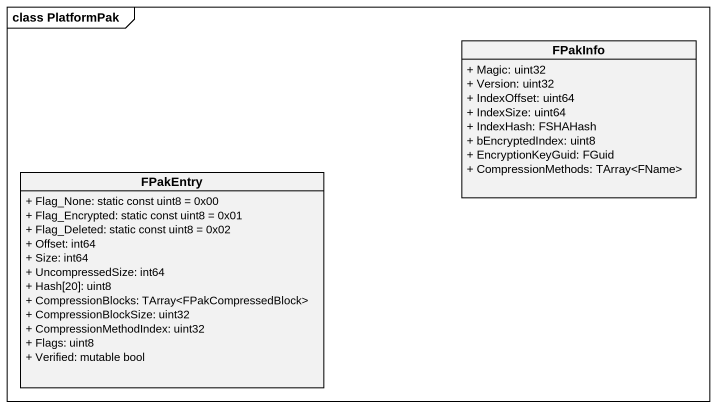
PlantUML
@startuml
mainframe class PlatformPak
hide circle
hide empty members
skinparam classAttributeIconSize 0
class FPakInfo {
  + Magic: uint32
  + Version: uint32
  + IndexOffset: uint64
  + IndexSize: uint64
  + IndexHash: FSHAHash
  + bEncryptedIndex: uint8
  + EncryptionKeyGuid: FGuid
  + CompressionMethods: TArray<FName>
}
class FPakEntry {
  + Flag_None: static const uint8 = 0x00
  + Flag_Encrypted: static const uint8 = 0x01
  + Flag_Deleted: static const uint8 = 0x02
  + Offset: int64
  + Size: int64
  + UncompressedSize: int64
  + Hash[20]: uint8
  + CompressionBlocks: TArray<FPakCompressedBlock>
  + CompressionBlockSize: uint32
  + CompressionMethodIndex: uint32
  + Flags: uint8
  + Verified: mutable bool
}
@enduml
